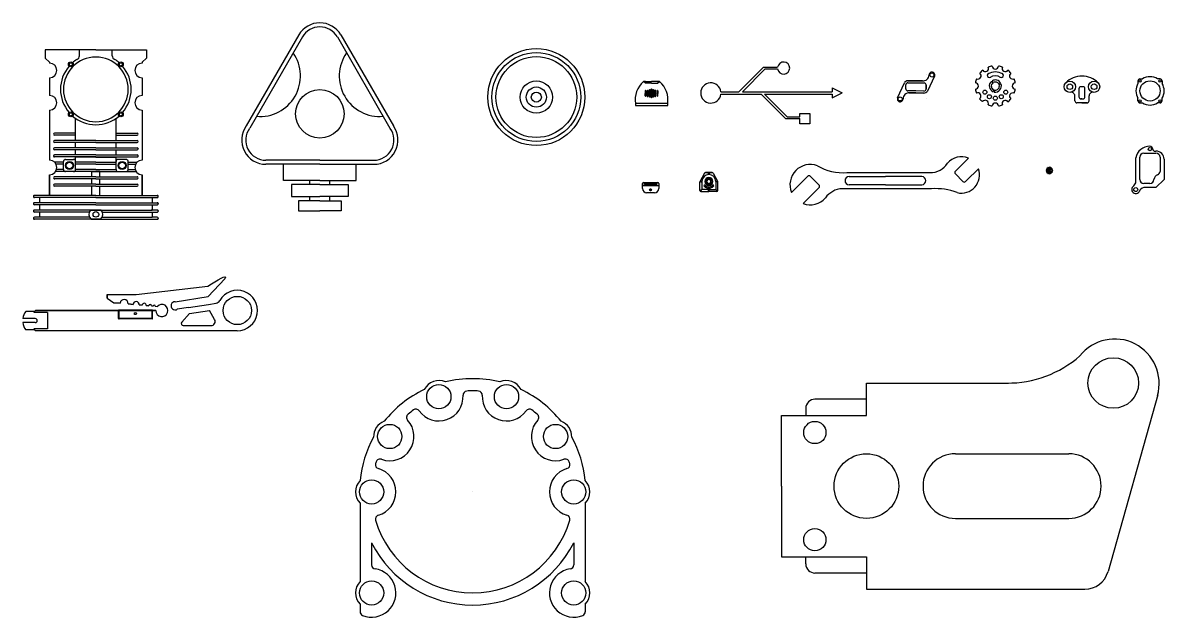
# Model space of a CAD drawing. Header units: millimetres. Extents: x 26815 to 55931, y 5808 to 11910.
# Drawn here: x 26815 to 27380, y 5961 to 6255 of the extents above; entities that cross this region are included whole.
import ezdxf

# ---------------------------------------------------------------- set-up
doc = ezdxf.new("R2010")
doc.units = ezdxf.units.MM

# ---------------------------------------------------------------- blocks, each defined once
blk = doc.blocks.new('*U27')
at = {"color": 7, "linetype": 'Continuous', "true_color": 0xffffff}
for q in [(0.19, 0.05), (0.19, -0.05)]:
    blk.add_line((0.19, 0), q, dxfattribs=at)
for centre, start, end in [((-0.09, -0.31), 52.1072, 103.7077), ((-0.09, 0.31), 256.2923, 307.8928)]:
    blk.add_arc(centre, 0.455, start, end, dxfattribs=at)
blk = doc.blocks.new('*U28')
at = {"color": 0, "linetype": 'ByBlock', "lineweight": -2, "transparency": 16777216}
for p, rotation in [((27323.28, 6183.4), 89.99999999999991), ((27323.84, 6183.29), 67.49999999999993), ((27324.32, 6182.97), 44.99999999999996), ((27324.64, 6182.5), 22.49999999999998)]:
    blk.add_blockref('*U27', p, dxfattribs=dict(at, rotation=rotation))
blk.add_blockref('*U27', (27324.75, 6181.93), dxfattribs=at)
blk = doc.blocks.new('*U29')
at = {"color": 7, "linetype": 'Continuous', "true_color": 0xffffff}
for q in [(0.19, 0.05), (0.19, -0.05)]:
    blk.add_line((0.19, 0), q, dxfattribs=at)
for centre, start, end in [((-0.09, -0.31), 52.1072, 103.7077), ((-0.09, 0.31), 256.2923, 307.8928)]:
    blk.add_arc(centre, 0.455, start, end, dxfattribs=at)
blk = doc.blocks.new('*U30')
at = {"color": 0, "linetype": 'ByBlock', "lineweight": -2, "transparency": 16777216}
for p, rotation in [((27323.28, 6183.4), 89.99999999999991), ((27323.84, 6183.29), 67.49999999999993), ((27324.32, 6182.97), 44.99999999999996), ((27324.64, 6182.5), 22.49999999999998)]:
    blk.add_blockref('*U29', p, dxfattribs=dict(at, rotation=rotation))
blk.add_blockref('*U29', (27324.75, 6181.93), dxfattribs=at)
blk = doc.blocks.new('*U31')
at = {"color": 7, "linetype": 'Continuous', "true_color": 0xffffff}
for q in [(0.19, 0.05), (0.19, -0.05)]:
    blk.add_line((0.19, 0), q, dxfattribs=at)
for centre, start, end in [((-0.09, -0.31), 52.1072, 103.7077), ((-0.09, 0.31), 256.2923, 307.8928)]:
    blk.add_arc(centre, 0.455, start, end, dxfattribs=at)
blk = doc.blocks.new('*U32')
at = {"color": 0, "linetype": 'ByBlock', "lineweight": -2, "transparency": 16777216}
for p, rotation in [((27323.28, 6183.4), 89.99999999999991), ((27323.84, 6183.29), 67.49999999999993), ((27324.32, 6182.97), 44.99999999999996), ((27324.64, 6182.5), 22.49999999999998)]:
    blk.add_blockref('*U31', p, dxfattribs=dict(at, rotation=rotation))
blk.add_blockref('*U31', (27324.75, 6181.93), dxfattribs=at)
blk = doc.blocks.new('*U33')
at = {"color": 7, "linetype": 'Continuous', "true_color": 0xffffff}
for q in [(0.19, 0.05), (0.19, -0.05)]:
    blk.add_line((0.19, 0), q, dxfattribs=at)
for centre, start, end in [((-0.09, -0.31), 52.1072, 103.7077), ((-0.09, 0.31), 256.2923, 307.8928)]:
    blk.add_arc(centre, 0.455, start, end, dxfattribs=at)
blk = doc.blocks.new('*U34')
at = {"color": 0, "linetype": 'ByBlock', "lineweight": -2, "transparency": 16777216}
for p, rotation in [((27323.28, 6183.4), 89.99999999999991), ((27323.84, 6183.29), 67.49999999999993), ((27324.32, 6182.97), 44.99999999999996), ((27324.64, 6182.5), 22.49999999999998)]:
    blk.add_blockref('*U33', p, dxfattribs=dict(at, rotation=rotation))
blk.add_blockref('*U33', (27324.75, 6181.93), dxfattribs=at)

msp = doc.modelspace()

# ---------------------------------------------------------------- linework, layer by layer
at = {"color": 7, "linetype": 'Continuous', "true_color": 0xffffff}
for p, q in [((26951.947, 6249.014), (26925.903, 6203.96)), ((26953.679, 6248.013), (26927.634, 6202.959)), ((26970.994, 6248.013), (26997.038, 6202.959)), ((26972.725, 6249.014), (26998.769, 6203.96)), ((26843.372, 6241.582), (26826.496, 6241.582)), ((26851.496, 6241.582), (26826.496, 6241.582)), ((26826.496, 6241.582), (26826.496, 6237.582)), ((26843.372, 6238.659), (26843.372, 6241.582)), ((26851.496, 6241.582), (26876.496, 6241.582)), ((26859.62, 6241.582), (26876.496, 6241.582)), ((26859.62, 6238.659), (26859.62, 6241.582)), ((26876.496, 6241.582), (26876.496, 6237.582)), ((26826.496, 6237.582), (26828.617, 6235.461)), ((26828.617, 6235.461), (26828.617, 6235.061)), ((26828.617, 6235.461), (26828.617, 6235.061)), ((26876.496, 6237.582), (26874.374, 6235.461)), ((26874.374, 6235.461), (26874.374, 6235.061)), ((26874.374, 6235.461), (26874.374, 6235.061)), ((27169.677, 6220.912), (27181.79, 6233.024)), ((27171.374, 6220.912), (27182.638, 6232.176)), ((27181.79, 6233.024), (27188.819, 6233.024)), ((27182.638, 6232.176), (27188.821, 6232.176)), ((27262.347, 6229.241), (27262.347, 6229.241)), ((27293.087, 6229.819), (27293.076, 6229.839)), ((27299.99, 6229.819), (27300.001, 6229.839)), ((26828.617, 6227.861), (26828.617, 6219.061)), ((26828.617, 6227.861), (26828.617, 6219.061)), ((26874.374, 6227.861), (26874.374, 6219.061)), ((26874.374, 6227.861), (26874.374, 6219.061)), ((27123.447, 6225.915), (27122.447, 6225.915)), ((27122.447, 6225.915), (27126.447, 6225.915)), ((27123.447, 6225.115), (27122.447, 6225.915)), ((27126.447, 6225.115), (27123.447, 6225.115)), ((27130.447, 6225.915), (27126.447, 6225.915)), ((27126.447, 6225.115), (27129.447, 6225.115)), ((27129.447, 6225.915), (27130.447, 6225.915)), ((27129.447, 6225.115), (27130.447, 6225.915)), ((27248.181, 6217.901), (27251.516, 6225.308)), ((27252.257, 6222.323), (27252.257, 6224.323)), ((27257.257, 6226.323), (27253.257, 6226.323)), ((27253.257, 6226.323), (27257.257, 6226.323)), ((27253.257, 6225.323), (27257.257, 6225.323)), ((27257.287, 6225.322), (27261.287, 6225.262)), ((27257.303, 6226.322), (27260.521, 6226.273)), ((27260.521, 6226.273), (27257.303, 6226.322)), ((27260.521, 6226.273), (27259.802, 6226.284)), ((27262.272, 6224.247), (27262.241, 6222.247)), ((27262.257, 6222.323), (27262.257, 6224.323)), ((27266.414, 6228.605), (27262.967, 6221.251)), ((27294.084, 6228.06), (27294.073, 6228.079)), ((27295.254, 6225.263), (27294.612, 6226.029)), ((27295.535, 6225.459), (27295.033, 6226.324)), ((27298.279, 6224.715), (27299.149, 6225.207)), ((27298.415, 6224.42), (27299.354, 6224.765)), ((27298.993, 6228.06), (27299.004, 6228.079)), ((27123.327, 6221.355), (27123.327, 6220.115)), ((27123.327, 6218.875), (27123.327, 6220.115)), ((27123.567, 6221.355), (27123.567, 6220.115)), ((27123.567, 6218.875), (27123.567, 6220.115)), ((27124.267, 6221.475), (27124.267, 6220.115)), ((27124.267, 6218.755), (27124.267, 6220.115)), ((27124.627, 6221.475), (27124.627, 6220.115)), ((27124.627, 6218.755), (27124.627, 6220.115)), ((27125.207, 6221.715), (27125.207, 6220.115)), ((27125.207, 6218.515), (27125.207, 6220.115)), ((27125.687, 6221.715), (27125.687, 6220.115)), ((27125.687, 6218.515), (27125.687, 6220.115)), ((27126.147, 6222.015), (27126.147, 6220.115)), ((27126.147, 6218.215), (27126.147, 6220.115)), ((27126.747, 6222.015), (27126.747, 6220.115)), ((27126.747, 6218.215), (27126.747, 6220.115)), ((27127.207, 6221.715), (27127.207, 6220.115)), ((27127.207, 6218.515), (27127.207, 6220.115)), ((27127.687, 6221.715), (27127.687, 6220.115)), ((27127.687, 6218.515), (27127.687, 6220.115)), ((27128.267, 6221.475), (27128.267, 6220.115)), ((27128.267, 6218.755), (27128.267, 6220.115)), ((27128.627, 6221.475), (27128.627, 6220.115)), ((27128.627, 6218.755), (27128.627, 6220.115)), ((27129.327, 6221.355), (27129.327, 6220.115)), ((27129.327, 6218.875), (27129.327, 6220.115)), ((27129.567, 6221.355), (27129.567, 6220.115)), ((27129.567, 6218.875), (27129.567, 6220.115)), ((27160.774, 6220.912), (27160.738, 6220.912)), ((27160.774, 6219.712), (27160.738, 6219.712)), ((27160.774, 6220.912), (27169.677, 6220.912)), ((27160.774, 6220.912), (27160.774, 6220.912)), ((27160.774, 6219.712), (27180.626, 6219.712)), ((27170.774, 6219.712), (27180.774, 6219.712)), ((27171.374, 6220.912), (27215.774, 6220.912)), ((27180.626, 6219.712), (27192.739, 6207.599)), ((27182.323, 6219.712), (27193.587, 6208.448)), ((27182.323, 6219.712), (27215.774, 6219.712)), ((27215.774, 6222.812), (27215.774, 6220.912)), ((27215.774, 6222.812), (27220.774, 6220.312)), ((27215.774, 6217.812), (27220.774, 6220.312)), ((27215.774, 6219.712), (27215.774, 6217.812)), ((27257.257, 6221.323), (27253.257, 6221.323)), ((27257.257, 6220.323), (27253.676, 6220.323)), ((27253.676, 6220.323), (27257.257, 6220.323)), ((27253.676, 6220.323), (27254.757, 6220.323)), ((27257.211, 6220.323), (27261.211, 6220.262)), ((27261.211, 6220.262), (27257.211, 6220.323)), ((27261.226, 6221.262), (27257.227, 6221.323)), ((27257.257, 6221.322), (27257.257, 6221.323)), ((27257.257, 6221.323), (27257.257, 6221.322)), ((27257.257, 6221.322), (27257.257, 6221.323)), ((27257.257, 6221.323), (27257.257, 6221.322)), ((27295.848, 6221.852), (27295.503, 6220.914)), ((27296.2, 6221.758), (27296.031, 6220.773)), ((26828.617, 6211.861), (26828.617, 6187.062)), ((26874.374, 6211.861), (26874.374, 6187.062)), ((27134.447, 6215.115), (27118.447, 6215.115)), ((27118.447, 6215.115), (27118.447, 6214.115)), ((27118.447, 6214.115), (27134.447, 6214.115)), ((27134.447, 6214.115), (27134.447, 6215.115)), ((27252.257, 6217.328), (27252.257, 6217.328)), ((27262.257, 6217.328), (27262.257, 6217.328)), ((26841.496, 6196.803), (26841.496, 6207.721)), ((26861.496, 6196.803), (26861.496, 6207.721)), ((27192.739, 6207.599), (27199.768, 6207.599)), ((27193.587, 6208.448), (27199.77, 6208.448)), ((27199.768, 6210.099), (27204.768, 6210.099)), ((27199.768, 6208.448), (27199.768, 6210.099)), ((27199.768, 6205.099), (27199.768, 6207.599)), ((27204.768, 6210.099), (27204.768, 6205.099)), ((27204.768, 6205.099), (27199.768, 6205.099)), ((26830.617, 6196.36), (26830.617, 6196.235)), ((26851.496, 6196.809), (26831.067, 6196.809)), ((26841.496, 6200.403), (26831.069, 6200.403)), ((26851.496, 6195.809), (26831.083, 6195.809)), ((26841.496, 6199.403), (26831.114, 6199.403)), ((26851.496, 6196.803), (26841.496, 6196.803)), ((26841.496, 6193.205), (26841.496, 6195.809)), ((26851.496, 6196.809), (26851.496, 6196.803)), ((26851.496, 6196.809), (26871.924, 6196.809)), ((26851.496, 6196.809), (26851.496, 6196.803)), ((26851.496, 6196.803), (26861.496, 6196.803)), ((26851.496, 6195.809), (26871.909, 6195.809)), ((26861.496, 6200.403), (26871.922, 6200.403)), ((26861.496, 6199.403), (26871.877, 6199.403)), ((26861.496, 6193.205), (26861.496, 6195.809)), ((26872.374, 6196.36), (26872.374, 6196.235)), ((26830.617, 6192.765), (26830.617, 6192.64)), ((26830.617, 6189.179), (26830.617, 6189.054)), ((26851.496, 6189.605), (26831.003, 6189.605)), ((26851.496, 6192.209), (26831.028, 6192.209)), ((26851.496, 6193.205), (26831.031, 6193.205)), ((26851.496, 6192.205), (26831.054, 6192.205)), ((26851.496, 6193.209), (26831.059, 6193.209)), ((26841.496, 6189.605), (26841.496, 6192.209)), ((26851.496, 6189.629), (26841.496, 6189.629)), ((26851.496, 6193.209), (26871.933, 6193.209)), ((26851.496, 6193.209), (26851.496, 6193.205)), ((26851.496, 6193.209), (26851.496, 6193.205)), ((26851.496, 6193.205), (26871.961, 6193.205)), ((26851.496, 6192.209), (26871.964, 6192.209)), ((26851.496, 6192.209), (26851.496, 6192.205)), ((26851.496, 6192.209), (26851.496, 6192.205)), ((26851.496, 6192.205), (26871.938, 6192.205)), ((26851.496, 6189.629), (26861.496, 6189.629)), ((26851.496, 6189.629), (26851.496, 6189.605)), ((26851.496, 6189.629), (26851.496, 6189.605)), ((26851.496, 6189.605), (26871.988, 6189.605)), ((26861.496, 6189.605), (26861.496, 6192.209)), ((26872.374, 6192.765), (26872.374, 6192.64)), ((26872.374, 6189.179), (26872.374, 6189.054)), ((27370.021, 6190.505), (27376.021, 6190.505)), ((27375.35, 6191.505), (27376.021, 6191.505)), ((26851.496, 6188.629), (26830.997, 6188.629)), ((26835.496, 6186.029), (26831.141, 6186.029)), ((26831.577, 6186.012), (26831.158, 6186.012)), ((26835.496, 6186.012), (26831.577, 6186.012)), ((26835.496, 6185.029), (26831.858, 6185.029)), ((26835.496, 6185.012), (26831.866, 6185.012)), ((26835.496, 6182.412), (26835.496, 6186.412)), ((26836.496, 6187.412), (26840.496, 6187.412)), ((26841.496, 6182.412), (26841.496, 6188.629)), ((26851.496, 6188.605), (26841.496, 6188.605)), ((26841.496, 6182.412), (26841.496, 6186.412)), ((26851.496, 6186.029), (26841.496, 6186.029)), ((26851.496, 6186.012), (26841.496, 6186.012)), ((26851.496, 6185.029), (26841.496, 6185.029)), ((26851.496, 6185.012), (26841.496, 6185.012)), ((26851.496, 6188.629), (26871.995, 6188.629)), ((26851.496, 6188.629), (26851.496, 6188.605)), ((26851.496, 6188.629), (26851.496, 6188.605)), ((26851.496, 6188.605), (26861.496, 6188.605)), ((26851.496, 6186.029), (26861.496, 6186.029)), ((26851.496, 6186.029), (26851.496, 6186.012)), ((26851.496, 6186.029), (26851.496, 6186.012)), ((26851.496, 6186.012), (26861.496, 6186.012)), ((26851.496, 6185.029), (26861.496, 6185.029)), ((26851.496, 6185.029), (26851.496, 6185.012)), ((26851.496, 6185.029), (26851.496, 6185.012)), ((26851.496, 6185.012), (26861.496, 6185.012)), ((26861.496, 6182.412), (26861.496, 6188.629)), ((26861.496, 6182.412), (26861.496, 6186.412)), ((26866.496, 6187.412), (26862.496, 6187.412)), ((26867.496, 6182.412), (26867.496, 6186.412)), ((26867.496, 6186.029), (26871.851, 6186.029)), ((26867.496, 6186.012), (26871.415, 6186.012)), ((26867.496, 6185.029), (26871.134, 6185.029)), ((26867.496, 6185.012), (26871.125, 6185.012)), ((26871.415, 6186.012), (26871.834, 6186.012)), ((26962.336, 6186.987), (26935.669, 6186.987)), ((26962.336, 6184.987), (26935.669, 6184.987)), ((26962.336, 6184.987), (26935.669, 6184.987)), ((26944.336, 6176.987), (26944.336, 6184.987)), ((26962.336, 6186.987), (26989.003, 6186.987)), ((26962.336, 6184.987), (26989.003, 6184.987)), ((26962.336, 6184.987), (26989.003, 6184.987)), ((26980.336, 6176.987), (26980.336, 6184.987)), ((27276.773, 6181.611), (27283.206, 6188.044)), ((27366.021, 6175.898), (27366.021, 6188.124)), ((27368.021, 6177.505), (27368.021, 6188.505)), ((27378.021, 6188.505), (27378.021, 6181.505)), ((27380.021, 6187.505), (27380.021, 6177.505)), ((26828.617, 6179.862), (26828.617, 6169.582)), ((26828.617, 6169.582), (26828.617, 6179.862)), ((26831.577, 6178.812), (26831.12, 6178.812)), ((26841.496, 6181.412), (26831.577, 6181.412)), ((26851.496, 6181.412), (26831.577, 6181.412)), ((26851.496, 6178.812), (26831.577, 6178.812)), ((26835.496, 6182.412), (26832.061, 6182.412)), ((26840.496, 6181.412), (26836.496, 6181.412)), ((26851.496, 6182.412), (26841.496, 6182.412)), ((26849.496, 6181.412), (26841.496, 6181.412)), ((26849.496, 6178.812), (26849.496, 6181.412)), ((26849.496, 6181.412), (26851.496, 6181.412)), ((26851.496, 6182.412), (26861.496, 6182.412)), ((26853.496, 6181.412), (26851.496, 6181.412)), ((26851.496, 6181.412), (26871.415, 6181.412)), ((26851.496, 6178.812), (26871.415, 6178.812)), ((26853.496, 6181.412), (26861.496, 6181.412)), ((26853.496, 6178.812), (26853.496, 6181.412)), ((26861.496, 6181.412), (26871.415, 6181.412)), ((26862.496, 6181.412), (26866.496, 6181.412)), ((26867.496, 6182.412), (26870.931, 6182.412)), ((26871.415, 6178.812), (26871.872, 6178.812)), ((26874.374, 6169.582), (26874.374, 6179.862)), ((26874.374, 6179.862), (26874.374, 6169.582)), ((27152.661, 6180.648), (27150.464, 6176.621)), ((27154.803, 6180.909), (27153.1, 6180.909)), ((27153.1, 6180.909), (27154.803, 6180.909)), ((27154.553, 6180.409), (27154.678, 6180.625)), ((27154.678, 6180.625), (27154.553, 6180.409)), ((27154.678, 6180.192), (27154.553, 6180.409)), ((27154.553, 6180.409), (27154.678, 6180.192)), ((27154.678, 6180.625), (27154.928, 6180.625)), ((27154.928, 6180.625), (27154.678, 6180.625)), ((27154.928, 6180.192), (27154.678, 6180.192)), ((27154.678, 6180.192), (27154.928, 6180.192)), ((27154.803, 6180.909), (27156.506, 6180.909)), ((27156.506, 6180.909), (27154.803, 6180.909)), ((27154.928, 6180.625), (27155.053, 6180.409)), ((27155.053, 6180.409), (27154.928, 6180.625)), ((27155.053, 6180.409), (27154.928, 6180.192)), ((27154.928, 6180.192), (27155.053, 6180.409)), ((27156.945, 6180.648), (27159.142, 6176.621)), ((27203.626, 6179.03), (27195.691, 6171.095)), ((27205.04, 6179.03), (27209.283, 6174.788)), ((27223.128, 6180.909), (27265.022, 6180.909)), ((27224.162, 6178.909), (27242.162, 6178.909)), ((27260.162, 6178.909), (27242.162, 6178.909)), ((27280.418, 6176.498), (27276.767, 6180.202)), ((27282.253, 6176.909), (27288.167, 6182.823)), ((27323.279, 6182.242), (27323.219, 6182.242)), ((27323.219, 6182.242), (27323.219, 6182.175)), ((27323.279, 6182.242), (27323.339, 6182.242)), ((27323.279, 6181.932), (27323.279, 6181.932)), ((27323.279, 6181.932), (27323.279, 6181.932)), ((27323.279, 6181.932), (27323.279, 6181.932)), ((27323.279, 6181.932), (27323.279, 6181.932)), ((27323.279, 6181.932), (27323.279, 6181.932)), ((27323.279, 6181.932), (27323.279, 6181.932)), ((27323.279, 6181.932), (27323.279, 6181.932)), ((27323.279, 6181.932), (27323.279, 6181.932)), ((27323.279, 6181.932), (27323.279, 6181.932)), ((27323.279, 6181.932), (27323.279, 6181.932)), ((27323.279, 6181.932), (27323.279, 6181.932)), ((27323.279, 6181.932), (27323.279, 6181.932)), ((27323.279, 6181.932), (27323.279, 6181.932)), ((27323.279, 6181.932), (27323.279, 6181.932)), ((27323.279, 6181.932), (27323.279, 6181.932)), ((27323.279, 6181.932), (27323.279, 6181.932)), ((27323.279, 6181.932), (27323.279, 6181.932)), ((27323.279, 6181.932), (27323.279, 6181.932)), ((27323.279, 6181.932), (27323.279, 6181.932)), ((27323.279, 6181.932), (27323.279, 6181.932)), ((27323.279, 6181.932), (27323.279, 6181.932)), ((27323.279, 6181.932), (27323.279, 6181.932)), ((27323.279, 6181.932), (27323.279, 6181.932)), ((27323.279, 6181.932), (27323.279, 6181.932)), ((27323.279, 6181.932), (27323.279, 6181.932)), ((27323.279, 6181.932), (27323.279, 6181.932)), ((27323.279, 6181.932), (27323.279, 6181.932)), ((27323.279, 6181.932), (27323.279, 6181.932)), ((27323.339, 6182.242), (27323.339, 6182.175)), ((26830.617, 6174.749), (26830.617, 6174.667)), ((26851.496, 6174.212), (26831.024, 6174.212)), ((26851.496, 6177.812), (26831.103, 6177.812)), ((26851.496, 6175.212), (26831.12, 6175.212)), ((26849.496, 6175.212), (26849.496, 6177.812)), ((26849.496, 6169.582), (26849.496, 6174.212)), ((26851.496, 6177.812), (26871.889, 6177.812)), ((26851.496, 6175.212), (26871.872, 6175.212)), ((26851.496, 6174.212), (26871.967, 6174.212)), ((26853.496, 6175.212), (26853.496, 6177.812)), ((26853.496, 6169.582), (26853.496, 6174.212)), ((26872.374, 6174.749), (26872.374, 6174.667)), ((26962.336, 6176.987), (26944.336, 6176.987)), ((26962.336, 6174.987), (26948.336, 6174.987)), ((26948.336, 6174.987), (26948.336, 6168.987)), ((26957.336, 6174.987), (26957.336, 6176.987)), ((26962.336, 6174.987), (26957.336, 6174.987)), ((26962.336, 6176.987), (26980.336, 6176.987)), ((26962.336, 6174.987), (26967.336, 6174.987)), ((26962.336, 6174.987), (26976.336, 6174.987)), ((26967.336, 6174.987), (26967.336, 6176.987)), ((26976.336, 6174.987), (26976.336, 6168.987)), ((27121.985, 6172.949), (27121.985, 6175.449)), ((27121.985, 6175.449), (27121.985, 6174.549)), ((27121.985, 6174.549), (27129.985, 6174.549)), ((27122.485, 6175.949), (27129.485, 6175.949)), ((27122.485, 6175.949), (27122.985, 6175.949)), ((27122.985, 6175.149), (27122.985, 6175.349)), ((27123.185, 6175.549), (27128.785, 6175.549)), ((27128.785, 6174.949), (27123.185, 6174.949)), ((27125.869, 6172.379), (27125.637, 6172.44)), ((27125.869, 6172.319), (27125.637, 6172.258)), ((27125.9, 6172.434), (27125.73, 6172.603)), ((27125.9, 6172.264), (27125.73, 6172.095)), ((27125.954, 6172.465), (27125.89, 6172.696)), ((27125.954, 6172.233), (27125.89, 6172.002)), ((27125.985, 6172.349), (27125.985, 6172.349)), ((27125.985, 6172.349), (27125.985, 6172.349)), ((27125.985, 6172.349), (27125.985, 6172.349)), ((27125.985, 6172.349), (27125.985, 6172.349)), ((27126.017, 6172.465), (27126.081, 6172.696)), ((27126.017, 6172.233), (27126.081, 6172.002)), ((27126.071, 6172.434), (27126.241, 6172.603)), ((27126.071, 6172.264), (27126.241, 6172.095)), ((27126.102, 6172.379), (27126.334, 6172.44)), ((27126.102, 6172.319), (27126.334, 6172.258)), ((27128.985, 6175.349), (27128.985, 6175.149)), ((27129.985, 6175.449), (27129.985, 6172.949)), ((27150.403, 6172.009), (27150.403, 6176.381)), ((27150.778, 6176.725), (27150.653, 6176.509)), ((27150.653, 6176.509), (27150.778, 6176.292)), ((27150.778, 6172.225), (27150.653, 6172.009)), ((27151.028, 6176.725), (27150.778, 6176.725)), ((27150.778, 6176.292), (27151.028, 6176.292)), ((27151.028, 6172.225), (27150.778, 6172.225)), ((27151.153, 6176.509), (27151.028, 6176.725)), ((27151.028, 6176.292), (27151.153, 6176.509)), ((27151.153, 6172.009), (27151.028, 6172.225)), ((27151.403, 6176.509), (27151.403, 6172.509)), ((27154.803, 6172.509), (27151.403, 6172.509)), ((27154.553, 6172.009), (27154.678, 6172.225)), ((27154.678, 6172.225), (27154.553, 6172.009)), ((27154.678, 6172.225), (27154.928, 6172.225)), ((27154.928, 6172.225), (27154.678, 6172.225)), ((27154.803, 6172.509), (27158.203, 6172.509)), ((27154.928, 6172.225), (27155.053, 6172.009)), ((27155.053, 6172.009), (27154.928, 6172.225)), ((27158.203, 6176.509), (27158.203, 6172.509)), ((27158.453, 6176.509), (27158.578, 6176.725)), ((27158.578, 6176.292), (27158.453, 6176.509)), ((27158.453, 6172.009), (27158.578, 6172.225)), ((27158.578, 6176.725), (27158.828, 6176.725)), ((27158.828, 6176.292), (27158.578, 6176.292)), ((27158.578, 6172.225), (27158.828, 6172.225)), ((27158.828, 6176.725), (27158.953, 6176.509)), ((27158.953, 6176.509), (27158.828, 6176.292)), ((27158.828, 6172.225), (27158.953, 6172.009)), ((27159.203, 6172.009), (27159.203, 6176.381)), ((27209.283, 6173.374), (27201.447, 6165.537)), ((27265.022, 6172.909), (27220.794, 6172.909)), ((27242.162, 6174.909), (27224.162, 6174.909)), ((27242.162, 6174.909), (27260.162, 6174.909)), ((27282.253, 6176.909), (27281.837, 6176.493)), ((27376.021, 6173.505), (27369.962, 6173.505)), ((27373.021, 6175.505), (27370.021, 6175.505)), ((27376.021, 6173.505), (27380.021, 6177.505)), ((26823.616, 6169.582), (26821.118, 6169.582)), ((26851.496, 6168.582), (26821.118, 6168.582)), ((26851.496, 6169.582), (26823.616, 6169.582)), ((26823.616, 6168.582), (26823.616, 6165.982)), ((26851.496, 6169.582), (26849.496, 6169.582)), ((26851.496, 6169.582), (26850.496, 6169.582)), ((26851.496, 6169.582), (26874.374, 6169.582)), ((26851.496, 6169.582), (26879.376, 6169.582)), ((26851.496, 6169.582), (26852.496, 6169.582)), ((26851.496, 6169.582), (26853.496, 6169.582)), ((26851.496, 6168.582), (26881.873, 6168.582)), ((26879.376, 6169.582), (26881.874, 6169.582)), ((26879.376, 6168.582), (26879.376, 6165.982)), ((26948.336, 6168.987), (26962.336, 6168.987)), ((26962.336, 6166.987), (26951.836, 6166.987)), ((26951.836, 6166.987), (26951.836, 6161.987)), ((26957.336, 6166.987), (26957.336, 6168.987)), ((26962.336, 6166.987), (26957.336, 6166.987)), ((26976.336, 6168.987), (26962.336, 6168.987)), ((26962.336, 6166.987), (26967.336, 6166.987)), ((26962.336, 6166.987), (26972.836, 6166.987)), ((26967.336, 6166.987), (26967.336, 6168.987)), ((26972.836, 6166.987), (26972.836, 6161.987)), ((27127.985, 6170.949), (27123.985, 6170.949)), ((27150.653, 6172.009), (27150.778, 6171.792)), ((27150.778, 6171.792), (27151.028, 6171.792)), ((27150.903, 6171.509), (27154.803, 6171.509)), ((27151.028, 6171.792), (27151.153, 6172.009)), ((27154.678, 6171.792), (27154.553, 6172.009)), ((27154.553, 6172.009), (27154.678, 6171.792)), ((27154.928, 6171.792), (27154.678, 6171.792)), ((27154.678, 6171.792), (27154.928, 6171.792)), ((27158.703, 6171.509), (27154.803, 6171.509)), ((27155.053, 6172.009), (27154.928, 6171.792)), ((27154.928, 6171.792), (27155.053, 6172.009)), ((27158.578, 6171.792), (27158.453, 6172.009)), ((27158.828, 6171.792), (27158.578, 6171.792)), ((27158.953, 6172.009), (27158.828, 6171.792)), ((26851.496, 6164.982), (26821.037, 6164.982)), ((26848.301, 6161.382), (26821.045, 6161.382)), ((26823.616, 6165.982), (26821.112, 6165.976)), ((26823.616, 6162.382), (26821.113, 6162.377)), ((26851.496, 6165.982), (26823.616, 6165.982)), ((26823.616, 6164.982), (26823.616, 6162.382)), ((26854.12, 6162.382), (26823.616, 6162.382)), ((26823.616, 6161.382), (26823.616, 6158.782)), ((26848.872, 6162.382), (26879.376, 6162.382)), ((26851.496, 6165.982), (26879.376, 6165.982)), ((26851.496, 6164.982), (26881.954, 6164.982)), ((26854.691, 6161.382), (26881.946, 6161.382)), ((26881.878, 6162.377), (26878.876, 6162.377)), ((26879.376, 6165.982), (26881.878, 6165.976)), ((26879.376, 6164.982), (26879.376, 6162.382)), ((26879.376, 6161.382), (26879.376, 6158.782)), ((26882.376, 6165.524), (26882.376, 6165.428)), ((26882.376, 6161.924), (26882.376, 6161.83)), ((26951.836, 6161.987), (26962.336, 6161.987)), ((26972.836, 6161.987), (26962.336, 6161.987)), ((26853.866, 6157.782), (26821.069, 6157.782)), ((26823.616, 6158.782), (26821.113, 6158.78)), ((26848.415, 6158.782), (26823.616, 6158.782)), ((26849.126, 6157.782), (26881.923, 6157.782)), ((26851.496, 6158.82), (26851.496, 6158.782)), ((26851.496, 6158.82), (26851.496, 6158.782)), ((26854.577, 6158.782), (26879.376, 6158.782)), ((26881.878, 6158.78), (26879.376, 6158.782)), ((26882.376, 6158.326), (26882.376, 6158.234)), ((26907.124, 6119.66), (26915.368, 6128.379)), ((26871.471, 6120.655), (26906.841, 6124.619)), ((26857.091, 6118.805), (26857.091, 6120.655)), ((26857.091, 6120.655), (26871.471, 6120.655)), ((26857.091, 6120.655), (26871.471, 6120.655)), ((26857.091, 6120.655), (26857.091, 6118.805)), ((26857.091, 6120.655), (26860.471, 6120.655)), ((26857.091, 6118.805), (26860.471, 6116.529)), ((26860.471, 6116.529), (26863.459, 6116.267)), ((26860.471, 6116.529), (26863.459, 6116.267)), ((26863.459, 6116.267), (26860.471, 6116.529)), ((26867.444, 6115.919), (26869.935, 6115.701)), ((26869.935, 6115.701), (26867.444, 6115.919)), ((26890.785, 6116.962), (26907.124, 6119.66)), ((26907.212, 6115.621), (26911.076, 6116.213)), ((26821.191, 6112.155), (26816.79, 6112.155)), ((26820.881, 6111.655), (26821.094, 6112)), ((26827.501, 6111.655), (26820.881, 6111.655)), ((26821.501, 6111.655), (26820.881, 6111.655)), ((26821.501, 6112.655), (26862.771, 6112.655)), ((26821.501, 6112.655), (26827.501, 6112.655)), ((26862.771, 6112.655), (26821.567, 6112.655)), ((26827.501, 6111.655), (26827.501, 6103.655)), ((26862.771, 6112.655), (26857.091, 6112.655)), ((26879.607, 6112.855), (26862.771, 6112.855)), ((26862.771, 6112.655), (26862.771, 6112.855)), ((26862.771, 6108.655), (26862.771, 6112.655)), ((26862.971, 6108.655), (26862.971, 6112.655)), ((26862.971, 6112.655), (26879.407, 6112.655)), ((26872.923, 6115.439), (26874.417, 6115.308)), ((26874.417, 6115.308), (26872.923, 6115.439)), ((26876.41, 6115.134), (26877.705, 6115.021)), ((26877.705, 6115.021), (26876.41, 6115.134)), ((26879.1, 6114.899), (26879.897, 6114.829)), ((26879.897, 6114.829), (26879.1, 6114.899)), ((26879.1, 6114.899), (26879.897, 6114.829)), ((26879.407, 6108.655), (26879.407, 6112.655)), ((26879.607, 6112.655), (26879.607, 6112.855)), ((26881.171, 6112.655), (26879.607, 6112.655)), ((26879.607, 6108.655), (26879.607, 6112.655)), ((26879.607, 6112.655), (26881.171, 6112.655)), ((26880.893, 6114.742), (26881.931, 6114.651)), ((26881.931, 6114.651), (26881.889, 6114.655)), ((26897.423, 6114.121), (26891.739, 6113.25)), ((26893.995, 6106.822), (26897.877, 6111.155)), ((26897.423, 6114.121), (26907.212, 6115.621)), ((26897.877, 6111.155), (26907.667, 6112.655)), ((26910.267, 6108.156), (26907.667, 6112.655)), ((26816.751, 6108.655), (26815.372, 6108.655)), ((26816.751, 6106.655), (26815.372, 6106.655)), ((26821.501, 6108.655), (26816.751, 6108.655)), ((26821.501, 6106.655), (26816.751, 6106.655)), ((26827.501, 6107.655), (26827.501, 6103.655)), ((26862.771, 6108.655), (26862.771, 6108.455)), ((26862.771, 6108.455), (26862.971, 6108.455)), ((26879.407, 6108.655), (26862.971, 6108.655)), ((26879.407, 6108.455), (26862.971, 6108.455)), ((26879.407, 6108.455), (26879.607, 6108.455)), ((26879.607, 6108.455), (26879.607, 6108.655)), ((26894.739, 6105.155), (26908.535, 6105.155)), ((26821.191, 6103.155), (26816.79, 6103.155)), ((26827.501, 6103.655), (26820.881, 6103.655)), ((26821.501, 6103.655), (26820.881, 6103.655)), ((26820.881, 6103.655), (26821.094, 6103.31)), ((26921.501, 6102.655), (26821.567, 6102.655)), ((26921.501, 6102.655), (26884.171, 6102.655)), ((26912.001, 6102.655), (26892.501, 6102.655)), ((26921.501, 6102.655), (26912.001, 6102.655)), ((27037.94, 6022.9), (27037.94, 6022.9)), ((27037.94, 6022.9), (27037.94, 6022.9)), ((27037.94, 6022.9), (27037.94, 6022.9)), ((27037.94, 6022.9), (27037.94, 6022.9)), ((27037.94, 6022.9), (27037.94, 6022.9)), ((27037.94, 6022.9), (27037.94, 6022.9)), ((26982.22, 6017.307), (26982.22, 5978.493)), ((27093.66, 6017.307), (27093.66, 5978.493)), ((26987.94, 5997.681), (26987.94, 5986.757)), ((27087.94, 5997.681), (27087.94, 5986.757)), ((26982.22, 5967.307), (26982.22, 5963.618)), ((27093.66, 5967.307), (27093.66, 5963.618))]:
    msp.add_line(p, q, dxfattribs=at)
at = {"linetype": 'Continuous'}
for p, q in [((27339.899, 6223.39), (27338.899, 6223.39)), ((27367.107, 6226.251), (27367.107, 6225.001)), ((27367.107, 6225.001), (27367.107, 6224.966)), ((27368.107, 6227.251), (27369.357, 6227.251)), ((27378.047, 6227.251), (27376.797, 6227.251)), ((27379.047, 6226.251), (27379.047, 6225.001)), ((27379.047, 6225.001), (27379.047, 6224.976)), ((27335.899, 6216.39), (27335.899, 6218.89)), ((27337.899, 6222.39), (27337.899, 6218.39)), ((27340.899, 6218.39), (27340.899, 6222.39)), ((27342.899, 6216.39), (27342.899, 6218.89)), ((27367.107, 6217.642), (27367.107, 6217.666)), ((27367.107, 6216.392), (27367.107, 6217.642)), ((27379.047, 6217.642), (27379.047, 6217.666)), ((27379.047, 6216.392), (27379.047, 6217.642)), ((27341.899, 6215.39), (27336.899, 6215.39)), ((27339.399, 6215.39), (27336.899, 6215.39)), ((27338.899, 6217.39), (27339.399, 6217.39)), ((27339.399, 6217.39), (27338.899, 6217.39)), ((27339.399, 6217.39), (27339.399, 6217.39)), ((27339.399, 6217.39), (27339.399, 6217.39)), ((27339.399, 6217.39), (27339.899, 6217.39)), ((27339.399, 6217.39), (27339.899, 6217.39)), ((27339.399, 6215.39), (27341.899, 6215.39)), ((27368.107, 6215.392), (27369.357, 6215.392)), ((27378.047, 6215.392), (27376.797, 6215.392)), ((27354.882, 6098.533), (27354.882, 6098.753)), ((27232.756, 6060.753), (27232.756, 6076.753)), ((27232.756, 6076.753), (27303.028, 6076.753)), ((27376.882, 6070.886), (27352.307, 5983.504)), ((27232.756, 6068.753), (27207.256, 6068.753)), ((27190.756, 6025.753), (27190.756, 6060.753)), ((27190.756, 6060.753), (27232.756, 6060.753)), ((27202.756, 6064.253), (27202.756, 6060.753)), ((27276.756, 6041.753), (27332.882, 6041.753)), ((27190.756, 6025.753), (27190.756, 5990.753)), ((27276.756, 6009.753), (27332.882, 6009.753)), ((27190.756, 5990.753), (27232.756, 5990.753)), ((27202.756, 5987.253), (27202.756, 5990.753)), ((27232.756, 5990.753), (27232.756, 5974.753)), ((27232.756, 5982.753), (27207.256, 5982.753)), ((27232.756, 5974.753), (27340.756, 5974.753))]:
    msp.add_line(p, q, dxfattribs=at)
at = {"color": 7, "linetype": 'Continuous', "true_color": 0xffffff}
for centre, radius in [((27069.438, 6218.264), 24), ((27069.438, 6218.264), 22), ((26839.121, 6234.456), 1.2), ((26839.121, 6234.456), 0.8), ((26863.87, 6234.456), 1.2), ((26863.87, 6234.456), 0.8), ((27069.438, 6218.264), 20), ((27265.147, 6229.198), 1), ((27069.438, 6218.264), 8), ((27069.438, 6218.264), 5), ((26962.336, 6209.987), 12), ((26962.336, 6209.987), 12), ((27069.438, 6218.264), 2.5), ((27249.457, 6217.328), 1), ((27291.363, 6220.694), 1), ((27293.609, 6218.457), 1), ((27296.538, 6217.729), 1), ((27296.538, 6217.729), 1), ((27299.468, 6218.457), 1), ((27301.714, 6220.694), 1), ((26839.121, 6209.708), 1.2), ((26839.121, 6209.708), 0.8), ((26863.87, 6209.708), 1.2), ((26863.87, 6209.708), 0.8), ((27373.021, 6192.505), 0.8), ((26838.496, 6184.412), 2), ((26838.496, 6184.412), 1.6), ((26864.496, 6184.412), 2), ((26864.496, 6184.412), 1.6), ((27153.601, 6177.711), 0.2), ((27154.803, 6178.209), 0.2), ((27154.803, 6178.209), 0.2), ((27154.803, 6178.209), 0.15), ((27154.803, 6178.209), 0.15), ((27156.005, 6177.711), 0.2), ((27125.985, 6172.349), 0.48), ((27153.103, 6176.509), 0.2), ((27153.103, 6176.509), 0.15), ((27153.601, 6175.307), 0.2), ((27153.601, 6177.711), 0.15), ((27153.601, 6175.307), 0.15), ((27154.803, 6174.809), 0.2), ((27154.803, 6174.809), 0.2), ((27154.803, 6174.809), 0.15), ((27154.803, 6174.809), 0.15), ((27156.005, 6175.307), 0.2), ((27156.005, 6177.711), 0.15), ((27156.005, 6175.307), 0.15), ((27156.503, 6176.509), 0.2), ((27156.503, 6176.509), 0.15), ((27366.021, 6172.502), 1), ((26851.496, 6160.22), 1.4), ((26851.496, 6160.22), 1.4), ((26921.501, 6112.655), 7), ((26871.051, 6111.105), 0.5), ((27021.202, 6070.016), 6), ((27054.678, 6070.016), 6), ((26996.927, 6050.308), 6), ((27078.953, 6050.308), 6), ((26987.94, 6022.9), 6), ((27087.94, 6022.9), 6), ((26987.94, 5972.9), 6), ((27087.94, 5972.9), 6)]:
    msp.add_circle(centre, radius, dxfattribs=at)
at = {"linetype": 'Continuous'}
for centre, radius in [((27333.399, 6223.39), 2.8), ((27333.399, 6223.39), 1.4), ((27345.399, 6223.39), 2.8), ((27345.399, 6223.39), 1.4), ((27368.107, 6226.251), 0.6), ((27373.077, 6221.321), 5), ((27378.027, 6226.271), 0.6), ((27368.127, 6216.372), 0.6), ((27378.006, 6216.351), 0.6), ((27354.882, 6076.753), 12.5), ((27207.256, 6052.261), 5.5), ((27232.756, 6025.753), 16), ((27207.256, 5999.245), 5.5)]:
    msp.add_circle(centre, radius, dxfattribs=at)
at = {"color": 7, "linetype": 'Continuous', "true_color": 0xffffff}
for centre, radius, start, end in [((26962.336, 6243.009), 12, 30.03041, 149.96959), ((26962.336, 6243.009), 10, 30.03041, 149.96959), ((26932.736, 6228.668), 20, 264.95937, 34.97981), ((26991.936, 6228.668), 20, 145.02019, 275.04063), ((26828.617, 6231.461), 3.6, 270, 90), ((26851.496, 6222.082), 16, 90, 270), ((26851.496, 6222.082), 17.5, 122.64919, 131.07038), ((26841.372, 6238.697), 2, 289.95411, 1.08955), ((26851.496, 6222.082), 16, 270, 90), ((26861.619, 6238.697), 2, 178.91045, 250.04589), ((26851.496, 6222.082), 17.5, 48.92962, 57.35081), ((26874.374, 6231.461), 3.6, 90, 270), ((27191.79, 6232.608), 3, 188.28686, 172.02659), ((26851.496, 6222.082), 17.5, 138.92962, 221.07038), ((26851.496, 6222.082), 17.5, 318.92962, 41.07038), ((27260.748, 6229.265), 3, 265.6771, 359.12986), ((27265.147, 6229.198), 1.4, 332.2672, 179.12982), ((27287.898, 6228.764), 1.6, 244.36001, 55.18288), ((27296.538, 6223.729), 10, 128.72003, 140.59432), ((27296.538, 6223.729), 10, 128.72003, 140.59432), ((27291.608, 6232.429), 1.6, 214.13146, 24.95433), ((27293.58, 6228.949), 1.022, 106.59185, 310.46095), ((27296.538, 6223.729), 7, 90, 121.4185), ((27296.538, 6223.729), 10, 99.17713, 110.36576), ((27296.538, 6223.729), 10, 99.17713, 110.36576), ((27296.538, 6223.729), 5, 58.23782, 121.76218), ((27296.538, 6223.729), 5, 58.23782, 121.76218), ((27296.538, 6233.729), 1.6, 184.58857, 355.41143), ((27296.538, 6233.729), 1.6, 184.58857, 355.41143), ((27296.538, 6223.729), 7, 58.5815, 90), ((27296.538, 6223.729), 10, 69.63424, 80.82287), ((27299.497, 6228.949), 1.022, 229.53905, 73.40815), ((27301.469, 6232.429), 1.6, 155.04567, 325.86854), ((27296.538, 6223.729), 10, 39.40568, 51.27997), ((27305.179, 6228.764), 1.6, 124.81712, 295.63999), ((27130.32, 6216.858), 12, 130.99978, 188.35395), ((27122.575, 6216.858), 12, 351.64605, 49.00022), ((27155.774, 6220.312), 5, 6.8921, 353.1079), ((27253.257, 6224.323), 2, 90, 150.49219), ((27253.257, 6224.323), 1, 90, 180), ((27261.272, 6224.262), 1, 359.12982, 89.12982), ((27261.257, 6224.323), 1, 0, 11.80696), ((27296.538, 6223.729), 10, 158.94858, 170.82287), ((27296.538, 6223.729), 10, 158.94858, 170.82287), ((27286.538, 6223.729), 1.6, 274.58857, 85.41143), ((27286.538, 6223.729), 1.6, 274.58857, 85.41143), ((27286.538, 6223.729), 1.6, 274.58857, 85.41143), ((27296.538, 6223.729), 3, 129.94888, 249.81031), ((27296.538, 6223.729), 2, 129.94888, 249.81031), ((27296.538, 6223.729), 3, 29.5156, 120.1121), ((27296.538, 6223.729), 2, 29.5156, 120.1121), ((27296.538, 6223.729), 3, 260.25545, 20.18974), ((27296.538, 6223.729), 2, 260.25545, 20.18974), ((27306.538, 6223.729), 1.6, 94.58857, 265.41143), ((27306.538, 6223.729), 1.6, 94.58857, 265.41143), ((27296.538, 6223.729), 10, 9.17713, 21.05142), ((26828.617, 6215.461), 3.6, 270, 90), ((26874.374, 6215.461), 3.6, 90, 270), ((27123.447, 6221.355), 0.12, 0, 180), ((27123.447, 6218.875), 0.12, 180, 0), ((27124.447, 6221.475), 0.18, 0, 180), ((27124.447, 6218.755), 0.18, 180, 0), ((27125.447, 6221.715), 0.24, 0, 180), ((27125.447, 6218.515), 0.24, 180, 0), ((27126.447, 6222.015), 0.3, 90, 180), ((27126.447, 6218.215), 0.3, 180, 270), ((27126.447, 6222.015), 0.3, 0, 90), ((27126.447, 6218.215), 0.3, 270, 0), ((27127.447, 6221.715), 0.24, 0, 180), ((27127.447, 6218.515), 0.24, 180, 0), ((27128.447, 6221.475), 0.18, 0, 180), ((27128.447, 6218.755), 0.18, 180, 0), ((27129.447, 6221.355), 0.12, 0, 180), ((27129.447, 6218.875), 0.12, 180, 0), ((27249.457, 6217.328), 1.4, 153.13737, 360), ((27253.857, 6217.328), 3, 86.54728, 180.00004), ((27253.257, 6222.323), 1, 180, 270), ((27261.241, 6222.262), 2, 269.12982, 329.62201), ((27261.241, 6222.262), 1, 269.12982, 359.12982), ((27261.257, 6222.323), 1, 343.73447, 0), ((27296.538, 6223.729), 10, 189.17713, 200.36576), ((27296.538, 6223.729), 10, 189.17713, 200.36576), ((27287.838, 6218.799), 1.6, 304.13146, 114.95433), ((27296.538, 6223.729), 10, 218.72003, 230.59432), ((27296.538, 6223.729), 10, 218.72003, 230.59432), ((27305.179, 6218.695), 1.6, 64.36001, 235.18288), ((27296.538, 6223.729), 10, 338.94858, 350.82287), ((27296.538, 6223.729), 10, 338.94858, 350.82287), ((27291.504, 6215.089), 1.6, 334.36001, 145.18288), ((27296.538, 6223.729), 10, 248.94858, 260.82287), ((27296.538, 6223.729), 10, 248.94858, 260.82287), ((27296.538, 6213.729), 1.6, 4.58857, 175.41143), ((27296.538, 6213.729), 1.6, 4.58857, 175.41143), ((27296.538, 6213.729), 1.6, 4.58857, 175.41143), ((27296.538, 6213.729), 1.6, 4.58857, 175.41143), ((27296.538, 6223.729), 10, 279.17713, 290.36576), ((27296.538, 6223.729), 10, 279.17713, 290.36576), ((27301.469, 6215.029), 1.6, 34.13146, 204.95433), ((27296.538, 6223.729), 10, 308.72003, 320.59432), ((27296.538, 6223.729), 10, 308.72003, 320.59432), ((26851.496, 6222.082), 17.5, 228.92962, 270), ((26851.496, 6222.082), 17.5, 270, 311.07038), ((26935.669, 6196.987), 12, 144.47316, 270), ((26935.669, 6196.987), 10, 144.47316, 270), ((26989.003, 6196.987), 12, 270, 35.52684), ((26989.003, 6196.987), 10, 270, 35.52684), ((26831.114, 6199.904), 0.501, 95.15157, 270), ((26831.115, 6196.31), 0.502, 95.21208, 269.93349), ((26871.877, 6199.904), 0.501, 270, 84.84843), ((26871.877, 6196.31), 0.502, 270.06651, 84.78792), ((26831.114, 6192.711), 0.501, 95.15157, 270), ((26831.114, 6189.116), 0.501, 95.15157, 270), ((26871.877, 6192.711), 0.501, 270, 84.84843), ((26871.877, 6189.116), 0.501, 270, 84.84843), ((27372.982, 6186.824), 7.081, 89.68434, 169.41553), ((27370.021, 6188.505), 2, 90, 180), ((27373.021, 6192.505), 1.4, 359.88088, 90), ((27375.421, 6192.502), 1, 179.85705, 274.04811), ((27376.021, 6187.505), 4, 0, 90), ((27376.021, 6188.505), 2, 360, 90), ((26828.617, 6183.462), 3.6, 270, 90), ((26836.496, 6186.412), 1, 90, 180), ((26840.496, 6186.412), 1, 0, 90), ((26862.496, 6186.412), 1, 90, 180), ((26866.496, 6186.412), 1, 0, 90), ((26874.374, 6183.462), 3.6, 90, 270), ((27204.935, 6174.909), 10, 69.26579, 202.42176), ((27221.378, 6206.959), 26.109, 240.38335, 273.84375), ((27264.626, 6190.452), 9.551, 267.62188, 329.11338), ((27279.707, 6179.752), 9, 67.12407, 139.90433), ((27323.279, 6181.932), 1.667, 90, 91.61967), ((27323.279, 6181.932), 1.667, 88.38033, 90), ((26831.12, 6178.312), 0.5, 90.03794, 271.99325), ((26836.496, 6182.412), 1, 180, 270), ((26840.496, 6182.412), 1, 270, 0), ((26862.496, 6182.412), 1, 180, 270), ((26866.496, 6182.412), 1, 270, 0), ((26871.872, 6178.312), 0.5, 268.00675, 89.96206), ((27154.803, 6176.509), 3.4, 90, 180), ((27153.1, 6180.409), 0.5, 90, 151.38954), ((27154.803, 6176.509), 2, 90, 270), ((27154.803, 6176.509), 1.4, 90, 270), ((27154.803, 6176.509), 3.4, 0, 90), ((27154.803, 6176.509), 2, 270, 90), ((27154.803, 6176.509), 1.4, 270, 90), ((27156.506, 6180.409), 0.5, 28.61046, 90), ((27204.333, 6178.323), 1, 45, 135), ((27224.162, 6176.909), 2, 90, 270), ((27260.162, 6176.909), 2, 270, 90), ((27277.48, 6180.904), 1, 135, 224.58467), ((27279.707, 6179.752), 9, 256.68278, 19.95142), ((27323.279, 6181.932), 1.667, 178.38033, 180), ((27323.279, 6181.932), 1.667, 180, 181.61967), ((27323.279, 6181.932), 1.667, 155.88033, 159.11967), ((27323.279, 6181.932), 1.667, 200.88033, 204.11967), ((27323.279, 6181.932), 1.286, 163.30413, 174.19587), ((27323.279, 6181.932), 1.286, 185.80413, 196.69587), ((27323.279, 6181.932), 1.667, 133.38033, 136.61967), ((27323.279, 6181.932), 1.667, 223.38033, 226.61967), ((27323.279, 6181.932), 1.286, 140.80413, 151.69587), ((27323.279, 6181.932), 1.286, 208.30413, 219.19587), ((27323.279, 6181.932), 1, 90, 180), ((27323.279, 6181.932), 1, 180, 270), ((27323.279, 6181.932), 1.286, 118.30413, 129.19587), ((27323.279, 6181.932), 1.286, 230.80413, 241.69587), ((27323.279, 6181.932), 1.667, 110.88033, 114.11967), ((27323.279, 6181.932), 1.667, 245.88033, 249.11967), ((27323.279, 6181.932), 0.5, 90, 180), ((27323.279, 6181.932), 0.5, 180, 270), ((27323.279, 6181.932), 1.286, 95.80413, 106.69587), ((27323.279, 6181.932), 1.286, 253.30413, 264.19587), ((27323.279, 6181.932), 0.25, 103.88654, 180), ((27323.279, 6181.932), 0.25, 103.88654, 76.11346), ((27323.279, 6181.932), 0.25, 180, 256.11346), ((27323.279, 6181.932), 1.667, 268.38033, 270), ((27323.279, 6181.932), 1, 0, 90), ((27323.279, 6181.932), 0.5, 0, 90), ((27323.279, 6181.932), 1, 270, 0), ((27323.279, 6181.932), 0.5, 270, 0), ((27323.279, 6181.932), 1.667, 270, 271.61967), ((27323.279, 6181.932), 0.25, 0, 76.11346), ((27323.279, 6181.932), 0.25, 283.88654, 0), ((27323.279, 6181.932), 1.286, 73.30413, 84.19587), ((27323.279, 6181.932), 1.286, 275.80413, 286.69587), ((27323.279, 6181.932), 1.667, 65.88033, 69.11967), ((27323.279, 6181.932), 1.667, 290.88033, 294.11967), ((27323.279, 6181.932), 1.286, 50.80413, 61.69587), ((27323.279, 6181.932), 1.286, 298.30413, 309.19587), ((27323.279, 6181.932), 1.286, 28.30413, 39.19587), ((27323.279, 6181.932), 1.286, 320.80413, 331.69587), ((27323.279, 6181.932), 1.667, 43.38033, 46.61967), ((27323.279, 6181.932), 1.667, 313.38033, 316.61967), ((27323.279, 6181.932), 1.286, 5.80413, 16.69587), ((27323.279, 6181.932), 1.286, 343.30413, 354.19587), ((27323.279, 6181.932), 1.667, 20.88033, 24.11967), ((27323.279, 6181.932), 1.667, 335.88033, 339.11967), ((27323.279, 6181.932), 1.667, 0, 1.61967), ((27323.279, 6181.932), 1.667, 358.38033, 0), ((27378.061, 6177.086), 3.07, 116.04481, 172.1504), ((27376.116, 6181.658), 1.91, 288.22071, 355.39627), ((26831.12, 6174.708), 0.505, 90, 259.0515), ((26871.872, 6174.708), 0.505, 280.9485, 90), ((27122.485, 6175.449), 0.5, 90, 180), ((27123.985, 6172.949), 2, 180, 270), ((27123.185, 6175.349), 0.2, 90, 180), ((27123.185, 6175.149), 0.2, 180, 270), ((27125.985, 6172.349), 0.36, 135.1455, 165.37438), ((27125.985, 6172.349), 0.36, 194.62562, 224.8545), ((27125.985, 6172.349), 0.12, 135.1455, 165.37438), ((27125.985, 6172.349), 0.12, 135.1455, 165.37438), ((27125.985, 6172.349), 0.12, 135.1455, 165.37438), ((27125.985, 6172.349), 0.12, 194.62562, 224.8545), ((27125.985, 6172.349), 0.12, 194.62562, 224.8545), ((27125.985, 6172.349), 0.12, 194.62562, 224.8545), ((27125.985, 6172.349), 0.36, 90, 105.43652), ((27125.985, 6172.349), 0.12, 74.56348, 105.43652), ((27125.985, 6172.349), 0.12, 74.56348, 105.43652), ((27125.985, 6172.349), 0.12, 254.56348, 285.43652), ((27125.985, 6172.349), 0.12, 254.56348, 285.43652), ((27125.985, 6172.349), 0.36, 74.56348, 90), ((27125.985, 6172.349), 0.12, 14.62562, 44.8545), ((27125.985, 6172.349), 0.12, 14.62562, 44.8545), ((27125.985, 6172.349), 0.12, 14.62562, 44.8545), ((27125.985, 6172.349), 0.12, 315.1455, 345.37438), ((27125.985, 6172.349), 0.12, 315.1455, 345.37438), ((27125.985, 6172.349), 0.12, 315.1455, 345.37438), ((27125.985, 6172.349), 0.36, 14.62562, 44.8545), ((27125.985, 6172.349), 0.36, 315.1455, 345.37438), ((27127.985, 6172.949), 2, 270, 0), ((27128.785, 6175.349), 0.2, 0, 90), ((27128.785, 6175.149), 0.2, 270, 0), ((27129.485, 6175.449), 0.5, 0, 90), ((27150.903, 6176.381), 0.5, 151.38954, 180), ((27152.682, 6174.388), 0.3, 45, 225), ((27154.803, 6176.509), 3.3, 225, 270), ((27154.803, 6176.509), 2.7, 225, 270), ((27154.803, 6176.509), 1, 90, 270), ((27154.803, 6176.509), 1, 270, 90), ((27154.803, 6176.509), 2.7, 270, 315), ((27154.803, 6176.509), 3.3, 270, 315), ((27156.925, 6174.388), 0.3, 315, 135), ((27158.703, 6176.381), 0.5, 0, 28.61046), ((27208.576, 6174.081), 1, 315, 45), ((27221.253, 6162.217), 10.702, 92.462, 145.03879), ((27266.928, 6142.97), 30, 69.09212, 93.64234), ((27281.13, 6177.2), 1, 224.58467, 315), ((27366.021, 6172.502), 2, 132.24753, 327.88684), ((27359.7, 6178.906), 7, 313.94462, 334.54422), ((27370.98, 6170.142), 3.514, 106.8417, 158.33497), ((27370.021, 6177.505), 2, 180, 270), ((27373.021, 6177.505), 2, 270, 0), ((26821.118, 6169.082), 0.5, 90.03794, 271.99325), ((26881.873, 6169.082), 0.5, 268.00675, 89.96206), ((27125.985, 6172.349), 0.36, 254.56348, 270), ((27125.985, 6172.349), 0.36, 270, 285.43652), ((27150.903, 6172.009), 0.5, 180, 270), ((27158.703, 6172.009), 0.5, 270, 0), ((27204.935, 6174.909), 10, 249.58579, 319.00618), ((26821.113, 6165.476), 0.5, 90.03794, 271.99325), ((26821.114, 6161.877), 0.5, 90.03794, 271.99325), ((26851.496, 6160.22), 3.4, 140.50661, 225.8034), ((26851.496, 6160.22), 3.4, 140.50661, 225.8034), ((26851.496, 6160.22), 3.4, 314.1966, 39.49339), ((26851.496, 6160.22), 3.4, 314.1966, 39.49339), ((26881.878, 6165.476), 0.5, 268.00675, 89.96206), ((26881.878, 6161.877), 0.5, 268.00675, 89.96206), ((26821.114, 6158.28), 0.5, 90.03794, 271.99325), ((26881.878, 6158.28), 0.5, 268.00675, 89.96206), ((26921.501, 6112.655), 10, 270, 150.2177), ((26865.452, 6116.093), 2, 355, 175), ((26871.428, 6115.558), 1.5, 355.44685, 174.55315), ((26875.414, 6115.221), 1, 355, 175), ((26890.708, 6114.964), 2, 87.79768, 301.02765), ((26910.14, 6119.157), 3.089, 287.63986, 330.21774), ((26821.36, 6108.268), 6, 139.61849, 176.29951), ((26827.812, 6107.655), 8, 141.31781, 150), ((26878.402, 6114.96), 0.7, 355, 175), ((26880.395, 6114.786), 0.5, 355, 175), ((26884.171, 6112.655), 3, 180, 138.29345), ((26821.36, 6107.042), 6, 183.70049, 220.38151), ((26821.501, 6107.655), 1, 360, 90), ((26821.501, 6107.655), 1, 270, 0), ((26894.739, 6106.155), 1, 138.13888, 270), ((26908.535, 6107.155), 2, 270, 30.02211), ((26827.812, 6107.655), 8, 210, 218.68219), ((27021.202, 6070.016), 8, 65.20114, 153.91474), ((27037.94, 6022.9), 56, 90, 103.82597), ((27037.94, 6022.9), 56, 76.17403, 90), ((27054.678, 6070.016), 8, 26.08526, 114.79886), ((27037.94, 6022.9), 56, 115.28991, 141.43363), ((27021.202, 6070.016), 12, 215.81814, 3.29773), ((27035.179, 6070.821), 2, 93.29773, 183.29773), ((27037.94, 6022.9), 50, 90, 93.29773), ((27037.94, 6022.9), 50, 86.70227, 90), ((27040.701, 6070.821), 2, 356.70227, 86.70227), ((27054.678, 6070.016), 12, 176.70227, 324.18186), ((27037.94, 6022.9), 56, 38.56637, 64.71009), ((27007.228, 6059.789), 2, 129.7799, 222.6268), ((27037.94, 6022.9), 50, 125.81814, 129.7799), ((27009.85, 6061.823), 2, 35.81814, 125.81814), ((27066.03, 6061.823), 2, 54.18186, 144.18186), ((27037.94, 6022.9), 50, 50.2201, 54.18186), ((27068.652, 6059.789), 2, 317.3732, 50.2201), ((26996.927, 6050.308), 8, 110.27645, 182.21748), ((26996.927, 6050.308), 12, 249.86716, 42.6268), ((27078.953, 6050.308), 12, 137.3732, 290.13284), ((27078.953, 6050.308), 8, 357.78252, 69.72355), ((27037.94, 6022.9), 56, 151.0603, 174.26803), ((27037.94, 6022.9), 56, 5.73197, 28.9397), ((26991.86, 6036.34), 2, 163.7398, 253.7398), ((27037.94, 6022.9), 50, 162.71406, 163.7398), ((26992.108, 6037.163), 2, 69.86716, 162.71406), ((27083.772, 6037.163), 2, 17.28594, 110.13284), ((27084.02, 6036.34), 2, 286.2602, 16.2602), ((27037.94, 6022.9), 50, 16.2602, 17.28594), ((26987.94, 6022.9), 12, 286.2602, 73.7398), ((27087.94, 6022.9), 12, 106.2602, 253.7398), ((26987.94, 6022.9), 8, 135.6432, 224.3568), ((27087.94, 6022.9), 8, 315.6432, 44.3568), ((26991.86, 6009.46), 2, 106.2602, 196.2602), ((27037.94, 6022.9), 50, 196.2602, 270), ((27037.94, 6022.9), 50, 270, 343.7398), ((27084.02, 6009.46), 2, 343.7398, 73.7398), ((27037.94, 6022.9), 56, 206.7655, 270), ((27037.94, 6022.9), 56, 270, 333.2345), ((26989.94, 5986.757), 2, 180, 261.78679), ((27085.94, 5986.757), 2, 278.21321, 0), ((26987.94, 5972.9), 12, 248.16098, 81.78679), ((27087.94, 5972.9), 12, 98.21321, 291.83902), ((26987.94, 5972.9), 8, 135.6432, 224.3568), ((27087.94, 5972.9), 8, 315.6432, 44.3568), ((26984.22, 5963.618), 2, 180, 248.16098), ((27091.66, 5963.618), 2, 291.83902, 0)]:
    msp.add_arc(centre, radius, start, end, dxfattribs=at)
at = {"linetype": 'Continuous'}
for centre, radius, start, end in [((27339.399, 6217.39), 11.285, 44.99999, 135), ((27338.899, 6222.39), 1, 90, 180), ((27339.899, 6222.39), 1, 0, 90), ((27373.077, 6221.321), 7, 148.5236, 211.4764), ((27368.107, 6226.251), 1, 90, 180), ((27373.077, 6221.321), 7, 57.89339, 122.10661), ((27378.047, 6226.251), 1, 0, 90), ((27373.077, 6221.321), 7, 328.5236, 31.4764), ((27333.913, 6218.657), 2, 6.68803, 104.88057), ((27338.899, 6218.39), 1, 180, 270), ((27339.899, 6218.39), 1, 270, 0), ((27344.886, 6218.657), 2, 75.1194, 173.31198), ((27336.899, 6216.39), 1, 180, 270), ((27341.899, 6216.39), 1, 270, 0), ((27368.107, 6216.392), 1, 180, 270), ((27373.077, 6221.321), 7, 237.89339, 302.10661), ((27378.047, 6216.392), 1, 270, 360), ((27355.62, 6076.545), 22, 344.29216, 141.55534), ((27302.59, 6131.051), 54.3, 269.53786, 311.24668), ((27207.256, 6064.253), 4.5, 90, 180), ((27276.756, 6025.753), 16, 90, 270), ((27332.882, 6025.753), 16, 270, 90), ((27207.256, 5987.253), 4.5, 180, 270), ((27340.756, 5986.753), 12, 270, 344.29216)]:
    msp.add_arc(centre, radius, start, end, dxfattribs=at)
at = {"color": 7, "linetype": 'Continuous', "true_color": 0xffffff}
msp.add_open_spline([(26906.841, 6124.619), (26911.762, 6127.782), (26916.683, 6130.946), (26915.368, 6128.379)], degree=3, dxfattribs=at)

# ---------------------------------------------------------------- block references
at = {"color": 7, "linetype": 'Continuous', "true_color": 0xffffff, "xscale": -1}
msp.add_blockref('*U30', (54646.558, 0), dxfattribs=at)
at = {"color": 7, "linetype": 'Continuous', "true_color": 0xffffff}
msp.add_blockref('*U28', (0, 0), dxfattribs=at)
at = {"color": 7, "linetype": 'Continuous', "true_color": 0xffffff, "rotation": 180}
msp.add_blockref('*U34', (54646.558, 12363.864), dxfattribs=at)
at = {"color": 7, "linetype": 'Continuous', "true_color": 0xffffff, "xscale": -1, "rotation": 180}
msp.add_blockref('*U32', (0, 12363.864), dxfattribs=at)

doc.saveas('drawing.dxf')
